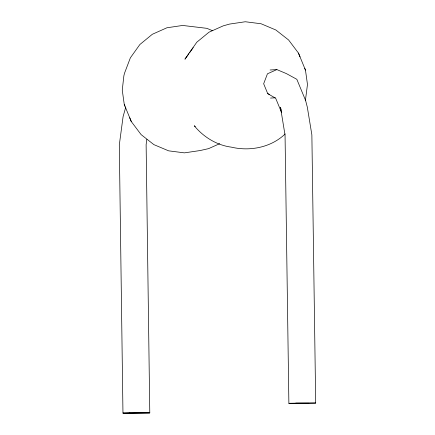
<?xml version="1.0" encoding="UTF-8"?>
<svg xmlns="http://www.w3.org/2000/svg" width="435" height="435" viewBox="0 0 435 435"><rect width="100%" height="100%" fill="white"/><g stroke="black" fill="none" stroke-linecap="round" stroke-linejoin="round"><path stroke-width="0.65" d="M146.84 139.298L146.122 144.676L149.781 412.858L123.959 413.25L122.964 413.114L119.304 144.937L123.078 116.683L125.769 107.086M305.386 100.73L307.474 84.45L305.468 70.138L304.766 68.398M188.861 53.695L184.946 59.182L196.794 42.222L208.979 32.206L223.242 25.85L229.593 24.072L245.313 21.75L261.098 23.767L275.866 29.993L288.612 39.993L298.47 53.092L305.468 70.138M189.644 52.602L193.167 47.665M285.197 133.926C271.103 147.465 250.027 151.559 231.311 147.139C216.842 145.279 203.406 136.992 194.26 125.758L195.31 126.585M281.271 110.387L280.493 107.38L285.05 135.138L288.878 403.31L315.696 403.049L311.868 134.883L307.311 107.119L305.609 100.496L296.828 79.3L286.415 73.613L276.872 69.595L267.449 73.798L263.659 83.759L267.726 93.645L275.67 98.245L281.695 112.79M219.729 143.664L208.566 148.639L200.143 150.543L184.418 152.864L168.639 150.842L153.87 144.621L141.119 134.616L131.267 121.517L124.263 104.476L122.262 90.165L123.866 75.82L124.508 73.238L130.375 57.817L139.863 44.528L152.326 34.283L166.92 27.775L182.64 25.453L206.886 28.34L212.302 30.619M270.113 69.997L276.872 69.595M270.505 98.065L275.235 97.783M288.878 403.31L315.696 403.049M295.74 403.098L308.839 403.261M267.726 93.645L269.515 94.4M298.47 53.092L299.998 56.838M129.733 117.776L131.267 121.517M124.263 104.476L124.97 106.211M129.82 412.902L122.964 413.114L149.781 412.858L129.82 412.902"/></g></svg>
